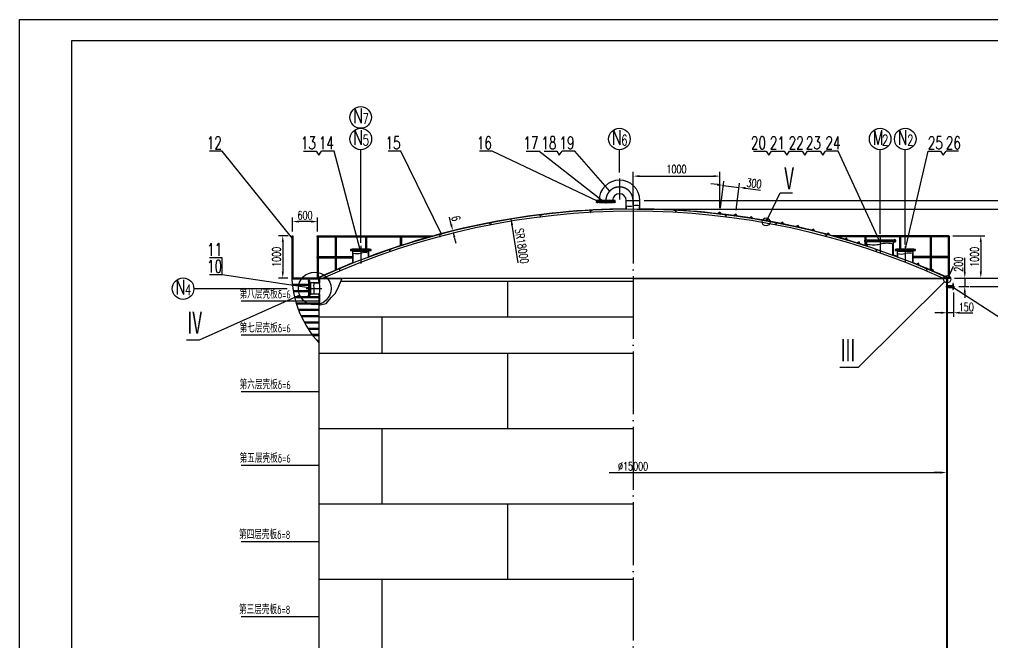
# Model space of a CAD drawing. Extents: x -15084 to 90401, y -39089 to 9274.
# Drawn here: x 56801 to 75370, y -2695 to 9185 of the extents above; entities that cross this region are included whole.
import ezdxf

# ---------------------------------------------------------------- set-up
doc = ezdxf.new("R2010")
doc.units = 0
doc.header["$LTSCALE"] = 40
doc.header["$MEASUREMENT"] = 0
doc.linetypes.add('DASHDOT-M', pattern=[36, 30, -3, 0, -3])
doc.linetypes.add('DASHDOT-S', pattern=[14, 10, -2, 0, -2])
doc.layers.get('0').update_dxf_attribs({"linetype": 'CONTINUOUS'})
for name, color, linetype in [('CDR_DWG1', 4, 'CONTINUOUS'), ('CDR_DWG2', 2, 'CONTINUOUS'), ('CDR_DWG3', 1, 'DASHDOT-M'), ('CDR_TEXT', 7, 'CONTINUOUS')]:
    doc.layers.add(name, color=color, linetype=linetype)
doc.styles.add('HZ', font='romans.shx', dxfattribs={"width": 0.7, "height": 160, "bigfont": 'HZ.shx'})

msp = doc.modelspace()

# ---------------------------------------------------------------- linework, layer by layer
at = {"color": 4}
for p, q in [((57801, 8785), (90001, 8785)), ((57801, -14175), (57801, 8785))]:
    msp.add_line(p, q, dxfattribs=at)
for p, q in [((62228, 6667), (62468, 6667)), ((62468, 6667), (62520, 6596)), ((62520, 6596), (62572, 6667)), ((65831, 6667), (65591, 6667)), ((67844, 5716), (65831, 6667)), ((66479, 6667), (66719, 6667)), ((67953, 5710), (66719, 6667)), ((66823, 6667), (67063, 6667)), ((67063, 6667), (67112, 6596)), ((67112, 6596), (67167, 6667)), ((70824, 6667), (71064, 6667)), ((71064, 6667), (71113, 6596)), ((71113, 6596), (71168, 6667)), ((71168, 6667), (71408, 6667)), ((71408, 6667), (71457, 6596)), ((71457, 6596), (71512, 6667)), ((71512, 6667), (71752, 6667)), ((71752, 6667), (71801, 6596)), ((71801, 6596), (71856, 6667)), ((71856, 6667), (72096, 6667)), ((72096, 6667), (72145, 6596)), ((72145, 6596), (72200, 6667)), ((73721, 4779), (74156, 6667)), ((74156, 6667), (74396, 6667)), ((74396, 6667), (74446, 6596)), ((74446, 6596), (74500, 6667)), ((74740, 6667), (74500, 6667)), ((68522, 5643), (68522, 6273)), ((68642, 6193), (70061, 6193)), ((70181, 5582), (70181, 6273)), ((70127, 6032), (70008, 6047)), ((70191, 5581), (70256, 6096)), ((70246, 6017), (70548, 5979)), ((70493, 5543), (70558, 6058)), ((70667, 5964), (70953, 5928)), ((68732, 5726), (76174, 5726)), ((62016, 5136), (62016, 5405)), ((62496, 5136), (62496, 5405)), ((65050, 5267), (65015, 5409)), ((68602, 5563), (75665, 5563)), ((62376, 5325), (62136, 5325)), ((66329, 4537), (66191, 5378)), ((61936, 5056), (61751, 5056)), ((65080, 5146), (65078, 5150)), ((65108, 5029), (65137, 4913)), ((74628, 5056), (75244, 5056)), ((61831, 4936), (61831, 4366)), ((75164, 4936), (75164, 4366)), ((60672, 4631), (60432, 4631)), ((60672, 4311), (60672, 4631)), ((74858, 4366), (74858, 4636)), ((61926, 4246), (61751, 4246)), ((62838, 3958), (62899, 4091)), ((62899, 4091), (62964, 4246)), ((74662, 4246), (75244, 4246)), ((74662, 4246), (75665, 4246)), ((74662, 4246), (75665, 4246)), ((74662, 4246), (74938, 4246)), ((74743, 4086), (74938, 4086)), ((74858, 4246), (74858, 4086)), ((62762, 3882), (62838, 3958)), ((74626, 4082), (76442, 2898)), ((74642, 3971), (74642, 3504)), ((74858, 3966), (74858, 3869)), ((62522, 3803), (61036, 3803)), ((62522, 3726), (62659, 3761)), ((62659, 3761), (62762, 3882)), ((74402, 3584), (74284, 3584)), ((74642, 3584), (74522, 3584)), ((74762, 3584), (75010, 3584)), ((62522, 3154), (61036, 3154)), ((62522, 2074), (61036, 2074)), ((62522, 669), (61036, 669)), ((68067, 532), (74402, 532)), ((74392, 533), (74272, 533)), ((62522, -790), (61036, -790)), ((62522, -2222), (61036, -2222))]:
    msp.add_line(p, q)
msp.add_lwpolyline([(56801, -14575), (56801, 9185), (90401, 9185), (90401, -14575)], close=True)
for points in [[(62014, 5003), (60672, 6667), (60432, 6667)], [(63311, 4784), (62812, 6667), (62572, 6667)], [(64863, 5087), (64085, 6667), (63845, 6667)], [(68077, 5904), (67407, 6667), (67167, 6667)], [(73237, 4943), (72440, 6667), (72200, 6667)], [(62330, 4057), (60672, 4311), (60432, 4311)]]:
    msp.add_lwpolyline(points)
for points in [[(68642, 6213), (68642, 6173), (68522, 6193)], [(70061, 6213), (70061, 6173), (70181, 6193)], [(70129, 6052), (70124, 6012), (70246, 6017)], [(70670, 5984), (70665, 5944), (70548, 5979)], [(62136, 5345), (62136, 5305), (62016, 5325)], [(62376, 5345), (62376, 5305), (62496, 5325)], [(65069, 5272), (65030, 5262), (65078, 5150)], [(66230, 5263), (66190, 5256), (66191, 5378)], [(61811, 4936), (61851, 4936), (61831, 5056)], [(65128, 5034), (65089, 5024), (65080, 5146)], [(75144, 4936), (75184, 4936), (75164, 5056)], [(61811, 4366), (61851, 4366), (61831, 4246)], [(74838, 4366), (74878, 4366), (74858, 4246)], [(75144, 4366), (75184, 4366), (75164, 4246)], [(74838, 3966), (74878, 3966), (74858, 4086)], [(74402, 3604), (74402, 3564), (74522, 3584)], [(74762, 3604), (74762, 3564), (74642, 3584)], [(74392, 553), (74392, 513), (74512, 533)], [(74392, 553), (74392, 513), (74512, 533)]]:
    msp.add_solid(points)
at = {"layer": 'CDR_DWG1'}
for p, q in [((68178, 5726), (67826, 5726)), ((67826, 5726), (67826, 5710)), ((67826, 5710), (68178, 5710)), ((67826, 5703), (68178, 5703)), ((67826, 5687), (67826, 5703)), ((68178, 5687), (67826, 5687)), ((67856, 5710), (67856, 5707)), ((67856, 5707), (68148, 5707)), ((67856, 5707), (68148, 5707)), ((67856, 5703), (67856, 5707)), ((67872, 5726), (68132, 5726)), ((67872, 5687), (68132, 5687)), ((68148, 5707), (68148, 5710)), ((68148, 5707), (68148, 5703)), ((68178, 5710), (68178, 5726)), ((68178, 5703), (68178, 5687)), ((68392, 5726), (68652, 5726)), ((68392, 5563), (68392, 5726)), ((68397, 5563), (68397, 5626)), ((68646, 5563), (68646, 5626)), ((68652, 5563), (68652, 5726)), ((62006, 5046), (62006, 4226)), ((62026, 5046), (62026, 4246)), ((62486, 5046), (62486, 4246)), ((62496, 5056), (64715, 5056)), ((62506, 5046), (62506, 4246)), ((62506, 5036), (64643, 5036)), ((62830, 5036), (62830, 4656)), ((62850, 5036), (62850, 4656)), ((63413, 5036), (63413, 4796)), ((63433, 5036), (63433, 4796)), ((64076, 5036), (64076, 4865)), ((64096, 5036), (64096, 4871)), ((74548, 5056), (72328, 5056)), ((74538, 5036), (72400, 5036)), ((72947, 5036), (72947, 4968)), ((72967, 5036), (72967, 4968)), ((73610, 5036), (73610, 4796)), ((73630, 5036), (73630, 4796)), ((74194, 5036), (74194, 4656)), ((74214, 5036), (74214, 4656)), ((74538, 5046), (74538, 4246)), ((74558, 5046), (74558, 4246)), ((73544, 4968), (72940, 4968)), ((72940, 4968), (72940, 4943)), ((72940, 4943), (73544, 4943)), ((72947, 4943), (72947, 4871)), ((72967, 4943), (72967, 4865)), ((73510, 4972), (72974, 4972)), ((72974, 4972), (72974, 4968)), ((73494, 4943), (72990, 4943)), ((72990, 4852), (72990, 4943)), ((72997, 4850), (72997, 4895)), ((73486, 4680), (73486, 4898)), ((73494, 4677), (73494, 4943)), ((73510, 4968), (73510, 4972)), ((73544, 4943), (73544, 4968)), ((62506, 4656), (63171, 4656)), ((63518, 4793), (63126, 4793)), ((63126, 4793), (63126, 4775)), ((63126, 4775), (63518, 4775)), ((63488, 4796), (63156, 4796)), ((63156, 4796), (63156, 4793)), ((63158, 4775), (63162, 4761)), ((63162, 4761), (63482, 4761)), ((63472, 4775), (63171, 4775)), ((63171, 4532), (63171, 4761)), ((63177, 4534), (63177, 4724)), ((63466, 4646), (63466, 4724)), ((63472, 4649), (63472, 4761)), ((63485, 4775), (63482, 4761)), ((63488, 4793), (63488, 4796)), ((63518, 4775), (63518, 4793)), ((73526, 4793), (73526, 4775)), ((73918, 4793), (73526, 4793)), ((73526, 4775), (73918, 4775)), ((73556, 4796), (73556, 4793)), ((73888, 4796), (73556, 4796)), ((73560, 4775), (73562, 4761)), ((73562, 4761), (73881, 4761)), ((73872, 4775), (73571, 4775)), ((73571, 4649), (73571, 4761)), ((73577, 4646), (73577, 4713)), ((73866, 4534), (73866, 4716)), ((73872, 4532), (73872, 4761)), ((74538, 4656), (73872, 4656)), ((73884, 4775), (73881, 4761)), ((73888, 4793), (73888, 4796)), ((73918, 4775), (73918, 4793)), ((62506, 4636), (63171, 4636)), ((62830, 4636), (62830, 4395)), ((62850, 4636), (62850, 4404)), ((74538, 4636), (73872, 4636)), ((74194, 4636), (74194, 4404)), ((74214, 4636), (74214, 4395)), ((74538, 4248), (74641, 4473)), ((62462, 4246), (62006, 4246)), ((62516, 4226), (62006, 4226)), ((62322, 4126), (62011, 4126)), ((62322, 4106), (62014, 4106)), ((62322, 4174), (62322, 3918)), ((62324, 4174), (62322, 4174)), ((62324, 4204), (62324, 3888)), ((62342, 4204), (62324, 4204)), ((62342, 3888), (62342, 4204)), ((62342, 4165), (62342, 3927)), ((62358, 4163), (62350, 4164)), ((62358, 4163), (62358, 3928)), ((62358, 4155), (62358, 3937)), ((62531, 4155), (62358, 4155)), ((62531, 4150), (62426, 4150)), ((62506, 4251), (62506, 4246)), ((62522, 4246), (74522, 4246)), ((62522, 4246), (62522, 4155)), ((62522, 4246), (62531, 4238)), ((62522, 4238), (62961, 4238)), ((62531, 4238), (62531, 4155)), ((62531, 4155), (62531, 4150)), ((62939, 4186), (68522, 4186)), ((66122, 4186), (66122, 3506)), ((68522, 4238), (74522, 4238)), ((74512, 4238), (74522, 4246)), ((74512, 4238), (74512, -4902)), ((74512, 4104), (74606, 4104)), ((74512, 4101), (74577, 4101)), ((74522, 4246), (74522, 4104)), ((74522, 4180), (74527, 4186)), ((74538, 4251), (74538, 4246)), ((74606, 4068), (74606, 4104)), ((74606, 4104), (74611, 4104)), ((74611, 4104), (74626, 4110)), ((74629, 4146), (74629, 4026)), ((74639, 4146), (74629, 4146)), ((74639, 4026), (74639, 4146)), ((74642, 4121), (74639, 4121)), ((74642, 4051), (74642, 4121)), ((62322, 4006), (62029, 4006)), ((62322, 3986), (62032, 3986)), ((62322, 3918), (62324, 3918)), ((62358, 3928), (62350, 3927)), ((62531, 3937), (62358, 3937)), ((62531, 3941), (62426, 3941)), ((62522, 3937), (62522, -4942)), ((62531, 3937), (62531, 3941)), ((62531, 3937), (62531, 3729)), ((74512, 4071), (74577, 4071)), ((74512, 4068), (74606, 4068)), ((74522, 4068), (74522, -4902)), ((74606, 4068), (74611, 4068)), ((74611, 4068), (74626, 4062)), ((74629, 4026), (74639, 4026)), ((74639, 4051), (74642, 4051)), ((62522, 3886), (62054, 3886)), ((62522, 3866), (62059, 3866)), ((62522, 3766), (62087, 3766)), ((62522, 3746), (62093, 3746)), ((62324, 3888), (62342, 3888)), ((62522, 3646), (62128, 3646)), ((62522, 3626), (62136, 3626)), ((62522, 3526), (62178, 3526)), ((62522, 3506), (62187, 3506)), ((62522, 3406), (62238, 3406)), ((62522, 3386), (62249, 3386)), ((62522, 3506), (68522, 3506)), ((63722, 3506), (63722, 2814)), ((62522, 3286), (62309, 3286)), ((62522, 3266), (62322, 3266)), ((62522, 3166), (62392, 3166)), ((62522, 3146), (62407, 3146)), ((62522, 3046), (62489, 3046)), ((62522, 3026), (62506, 3026)), ((62522, 2814), (68522, 2814)), ((66122, 2814), (66122, 1374)), ((62522, 1374), (68522, 1374)), ((63722, 1374), (63722, -66)), ((62522, -66), (68522, -66)), ((66122, -66), (66122, -1506)), ((62522, -1506), (68522, -1506)), ((63722, -1506), (63722, -2946))]:
    msp.add_line(p, q, dxfattribs=at)
for points in [[(66744, 5453), (66749, 5413), (66749, 5413, 0.414214), (66753, 5418), (66749, 5446, -0.414214), (66753, 5450), (66780, 5453, 0.414214), (66784, 5458), (66784, 5458)], [(67702, 5540), (67704, 5500), (67704, 5500, 0.414214), (67708, 5504), (67706, 5532, -0.414214), (67710, 5536), (67738, 5538, 0.414214), (67742, 5542), (67742, 5542)], [(69341, 5540), (69339, 5500), (69339, 5500, -0.414214), (69335, 5504), (69337, 5532, 0.414214), (69333, 5536), (69305, 5538, -0.414214), (69301, 5542), (69301, 5542)], [(70181, 5502), (70150, 5477), (70150, 5477, 0.414214), (70155, 5476), (70177, 5494, -0.414214), (70183, 5493), (70200, 5471, 0.414214), (70206, 5470), (70206, 5470)], [(70299, 5453), (70294, 5413), (70294, 5413, -0.414214), (70291, 5418), (70294, 5446, 0.414214), (70291, 5450), (70263, 5453, -0.414214), (70259, 5458), (70259, 5458)], [(70483, 5464), (70452, 5439), (70452, 5439, 0.414214), (70457, 5438), (70479, 5456, -0.414214), (70485, 5455), (70502, 5433, 0.414214), (70508, 5432), (70508, 5432)], [(70784, 5419), (70751, 5396), (70751, 5396, 0.414214), (70757, 5395), (70780, 5411, -0.414214), (70785, 5410), (70802, 5388, 0.414214), (70807, 5387), (70807, 5387)], [(65784, 5300), (65792, 5261), (65792, 5261, 0.414214), (65795, 5266), (65790, 5293, -0.414214), (65793, 5298), (65820, 5303, 0.414214), (65824, 5308), (65824, 5308)], [(71082, 5368), (71050, 5346), (71050, 5346, 0.414214), (71055, 5345), (71078, 5361, -0.414214), (71084, 5360), (71100, 5337, 0.414214), (71105, 5336), (71105, 5336)], [(71259, 5300), (71252, 5261), (71252, 5261, -0.414214), (71248, 5266), (71254, 5293, 0.414214), (71251, 5298), (71223, 5303, -0.414214), (71220, 5308), (71220, 5308)], [(71378, 5312), (71345, 5290), (71345, 5290, 0.414214), (71351, 5289), (71374, 5305, -0.414214), (71379, 5303), (71395, 5280, 0.414214), (71401, 5279), (71401, 5279)], [(71674, 5249), (71640, 5229), (71640, 5229, 0.414214), (71646, 5227), (71670, 5242, -0.414214), (71675, 5240), (71690, 5217, 0.414214), (71695, 5215), (71695, 5215)], [(64824, 5080), (64834, 5042), (64834, 5042, 0.414214), (64837, 5046), (64830, 5073, -0.414214), (64833, 5078), (64860, 5086, 0.414214), (64863, 5090), (64863, 5090)], [(71967, 5180), (71933, 5159), (71933, 5159, 0.414214), (71938, 5158), (71962, 5173, -0.414214), (71967, 5171), (71982, 5147, 0.414214), (71987, 5146), (71987, 5146)], [(72219, 5080), (72209, 5042), (72209, 5042, -0.414214), (72206, 5046), (72213, 5073, 0.414214), (72210, 5078), (72183, 5086, -0.414214), (72180, 5090), (72180, 5090)], [(72258, 5105), (72224, 5085), (72224, 5085, 0.414214), (72229, 5084), (72254, 5098, -0.414214), (72259, 5096), (72273, 5072, 0.414214), (72278, 5070), (72278, 5070)], [(72596, 5010), (72560, 4991), (72560, 4991, 0.414214), (72566, 4990), (72590, 5003, -0.414214), (72596, 5002), (72609, 4977, 0.414214), (72615, 4975), (72615, 4975)], [(72838, 4937), (72802, 4918), (72802, 4918, 0.414214), (72808, 4916), (72833, 4929, -0.414214), (72838, 4928), (72851, 4903, 0.414214), (72856, 4901), (72856, 4901)], [(63864, 4789), (63877, 4751), (63877, 4751, 0.414214), (63880, 4756), (63871, 4783, -0.414214), (63873, 4788), (63900, 4797, 0.414214), (63902, 4802), (63902, 4802)], [(73179, 4789), (73166, 4751), (73166, 4751, -0.414214), (73164, 4756), (73173, 4783, 0.414214), (73170, 4788), (73144, 4797, -0.414214), (73141, 4802), (73141, 4802)], [(73973, 4529), (73936, 4514), (73936, 4514, 0.414214), (73941, 4512), (73967, 4522, -0.414214), (73973, 4520), (73983, 4494, 0.414214), (73988, 4492), (73988, 4492)], [(62904, 4422), (62920, 4385), (62920, 4385, 0.414214), (62922, 4390), (62911, 4416, -0.414214), (62913, 4421), (62939, 4432, 0.414214), (62941, 4437), (62941, 4437)], [(74139, 4422), (74124, 4385), (74124, 4385, -0.414214), (74121, 4390), (74132, 4416, 0.414214), (74130, 4421), (74104, 4432, -0.414214), (74102, 4437), (74102, 4437)], [(74250, 4412), (74213, 4397), (74213, 4397, 0.414214), (74218, 4394), (74244, 4405, -0.414214), (74249, 4403), (74260, 4377, 0.414214), (74265, 4375), (74265, 4375)], [(62522, 4246), (62462, 4246), (62462, 4240), (62509, 4240, -0.414214), (62516, 4233), (62516, 4186), (62522, 4186)], [(74522, 4246), (74582, 4246), (74582, 4240), (74534, 4240, 0.414214), (74527, 4233), (74527, 4186), (74522, 4186)]]:
    msp.add_lwpolyline(points, format="xyb", close=True, dxfattribs=at)
for centre in [(62016, 5046), (62496, 5046), (74548, 5046), (62016, 4646), (62496, 4646), (74548, 4646)]:
    msp.add_circle(centre, 10, dxfattribs=at)
for centre, radius, start, end in [((68262, 5726), 390, 0, 180), ((68262, 5726), 130, 0, 180), ((68522, -8832), 14395, 65.2968, 114.7032), ((68522, -8832), 14355, 65.6462, 114.3538), ((68522, -8832), 14400, 90.5173, 110.5264), ((68522, -8832), 14400, 71.924, 89.4827), ((68522, -8832), 14400, 69.4736, 69.8012), ((68522, -8832), 14400, 111.8133, 114.6944), ((68522, -8832), 14400, 65.3056, 68.1867), ((63980, 4350), 1981, 183.6048, 222.6174), ((62350, 4172), 8, 180, 264), ((61811, 4046), 728, 351.755, 8.245), ((74625, 4113), 4, 291.1247, 0), ((62350, 3919), 8, 96, 180), ((74625, 4058), 4, 0, 68.8753)]:
    msp.add_arc(centre, radius, start, end, dxfattribs=at)
at = {"layer": 'CDR_DWG2'}
for p, q in [((63322, 4922), (63322, 6696)), ((68262, 6261), (68262, 6696)), ((73242, 5090), (73242, 6696)), ((73722, 4889), (73722, 6696)), ((71096, 5387), (71329, 5875)), ((71329, 5875), (71569, 5875)), ((74473, 4177), (72821, 2536)), ((74955, 4086), (76891, 4086)), ((61917, 4044), (60133, 4044)), ((62156, 3921), (60234, 3063)), ((60234, 3063), (59994, 3063)), ((72821, 2536), (72470, 2536))]:
    msp.add_line(p, q, dxfattribs=at)
for centre, radius in [((63319, 7314), 206), ((63321, 6902), 206), ((68261, 6902), 206), ((73241, 6902), 206), ((73721, 6902), 206), ((71063, 5319), 75.3), ((62441, 4048), 312), ((74522, 4225), 68.3), ((59927, 4044), 206)]:
    msp.add_circle(centre, radius, dxfattribs=at)
at = {"layer": 'CDR_DWG3', "linetype": 'DASHDOT-M'}
for p, q in [((68262, 6150), (68262, 5748)), ((68002, 5726), (68002, 5668)), ((68522, 5726), (68522, -6307)), ((73242, 5029), (73242, 4728)), ((63322, 4860), (63322, 4522)), ((73722, 4857), (73722, 4552)), ((74496, 4086), (74663, 4086)), ((62281, 4046), (62580, 4046))]:
    msp.add_line(p, q, dxfattribs=at)
at = {"layer": 'CDR_DWG3', "linetype": 'DASHDOT-S'}
for p, q in [((67844, 5735), (67844, 5697)), ((67844, 5678), (67844, 5716)), ((68160, 5735), (68160, 5697)), ((68160, 5678), (68160, 5716)), ((72960, 4929), (72960, 4987)), ((73524, 4929), (73524, 4987)), ((63144, 4765), (63144, 4806)), ((63500, 4765), (63500, 4806)), ((73544, 4765), (73544, 4806)), ((73900, 4765), (73900, 4806)), ((62353, 4186), (62311, 4186)), ((74622, 4130), (74648, 4130)), ((62353, 3906), (62311, 3906)), ((74622, 4042), (74648, 4042))]:
    msp.add_line(p, q, dxfattribs=at)
at = {"layer": 'CDR_DWG3', "linetype": 'DASHDOT-M'}
msp.add_arc((68262, 5726), 260, 0, 180, dxfattribs=at)
at = {"layer": 'CDR_TEXT'}
for centre, radius, start, end in [((68457, 5931), 312, 257.9753, 282.0247), ((68587, 5320), 312, 77.9753, 102.0247), ((73116, 5488), 605, 257.9753, 282.0247), ((73368, 4305), 605, 77.9753, 102.0247), ((63246, 5078), 362, 257.9753, 282.0247), ((63397, 4370), 362, 77.9753, 102.0247), ((73646, 5068), 362, 257.9753, 282.0247), ((73797, 4360), 362, 77.9753, 102.0247), ((62683, 4100), 262, 167.9753, 192.0247), ((74619, 4095), 43.2, 167.9753, 192.0247), ((74535, 4077), 43.2, 347.9753, 12.0247), ((62170, 3991), 262, 347.9753, 12.0247)]:
    msp.add_arc(centre, radius, start, end, dxfattribs=at)

# ---------------------------------------------------------------- texts
at = {"char_height": 160, "attachment_point": 5, "style": 'HZ'}
for s, insert in [('1000', (69351, 6327)), ('\\A1;600', (62256, 5445)), ('第八层壳板δ=6', (61495, 3934)), ('\\A1;150', (74886, 3692)), ('第七层壳板δ=6', (61495, 3285)), ('第六层壳板δ=6', (61495, 2205)), ('第五层壳板δ=6', (61495, 800)), ('%%c15000', (68522, 652)), ('第四层壳板δ=8', (61485, -659)), ('第三层壳板δ=8', (61485, -2091))]:
    msp.add_mtext(s, dxfattribs=dict(at, insert=insert))
for s, insert, rotation in [('300', (70833, 6054), 353), ('\\A1;6', (65140, 5385), 283.8344), ('SR18000', (66398, 4859), 279), ('1000', (61711, 4651), 90), ('1000', (75044, 4651), 90), ('\\A1;200', (74738, 4511), 90)]:
    msp.add_mtext(s, dxfattribs=dict(at, insert=insert, rotation=rotation))
at = {"layer": 'CDR_DWG1', "style": 'HZ', "width": 0.7}
for s, p in [('12', (60379, 6707)), ('13', (62175, 6707)), ('14', (62520, 6707)), ('15', (63793, 6707)), ('16', (65538, 6707)), ('17', (66426, 6707)), ('18', (66770, 6707)), ('19', (67114, 6707)), ('20', (70773, 6707)), ('21', (71134, 6707)), ('22', (71494, 6707)), ('23', (71822, 6707)), ('24', (72196, 6707)), ('25', (74152, 6707)), ('26', (74496, 6707)), ('11', (60384, 4671)), ('10', (60384, 4351))]:
    msp.add_text(s, height=240, dxfattribs=at).set_placement(p)
at = {"layer": 'CDR_DWG2', "style": 'HZ', "width": 0.7}
for s, p in [('N', (63176, 7202)), ('N', (63177, 6790)), ('N', (68117, 6790)), ('M', (73097, 6790)), ('N', (73577, 6790)), ('N', (59783, 3931))]:
    msp.add_text(s, height=280, dxfattribs=at).set_placement(p)
at = {"layer": 'CDR_DWG2', "attachment_point": 5, "style": 'HZ'}
for s, insert, char_height in [('7', (63415, 7292), 200), ('5', (63417, 6880), 200), ('6', (68357, 6880), 200), ('2', (73337, 6880), 200), ('2', (73817, 6880), 200), ('Ⅴ', (71503, 6134), 480), ('4', (60023, 4021), 200), ('Ⅳ', (60149, 3380), 480), ('Ⅲ', (72627, 2853), 480)]:
    msp.add_mtext(s, dxfattribs=dict(at, insert=insert, char_height=char_height))

doc.saveas('drawing.dxf')
